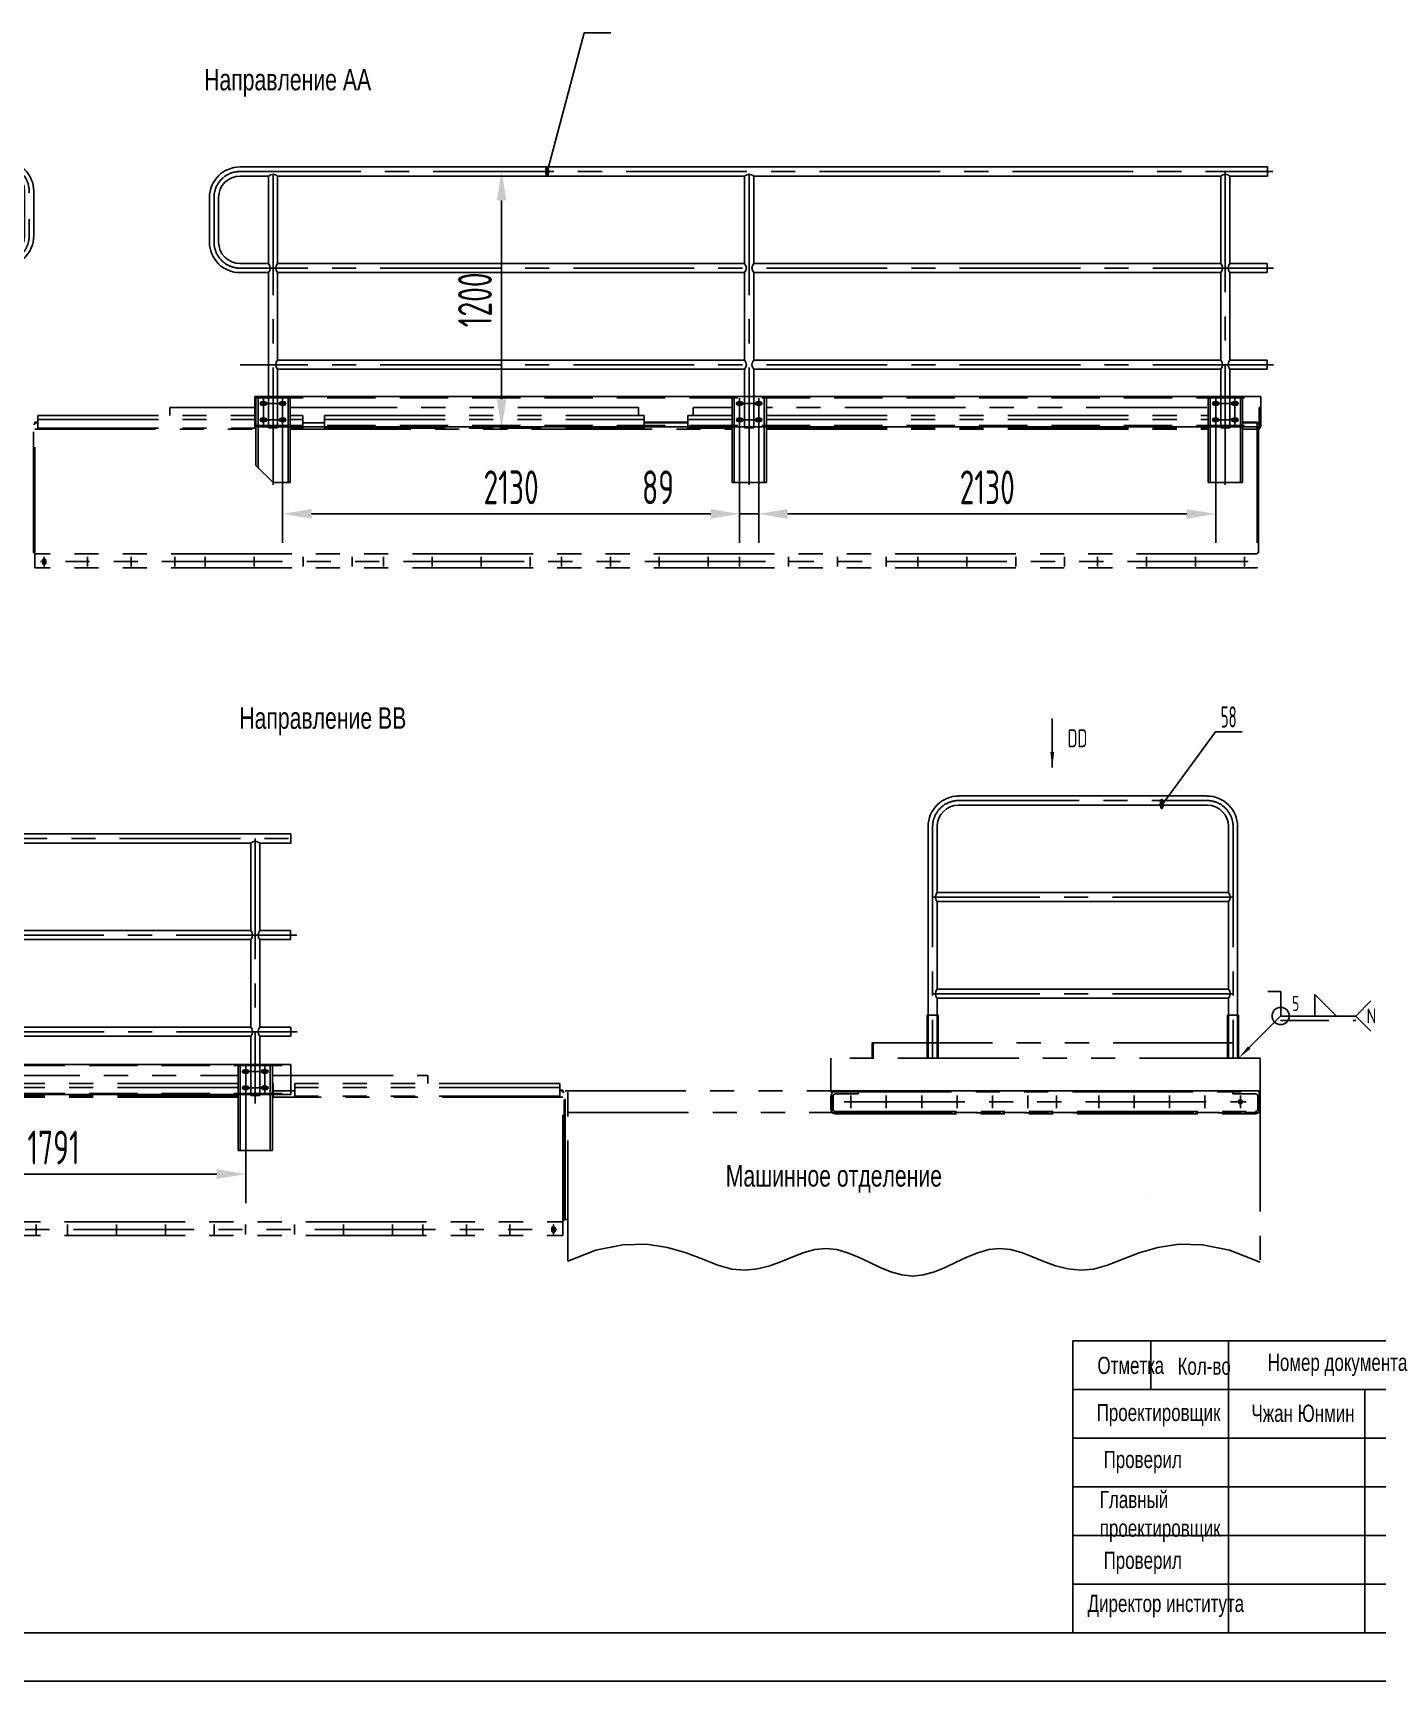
# Model space of a CAD drawing. Header units: millimetres. Extents: x 0 to 18900, y 0 to 13365.
# Drawn here: x 5666 to 11930, y 0 to 7677 of the extents above; entities that cross this region are included whole.
import ezdxf
from ezdxf.enums import TextEntityAlignment as Align

# ---------------------------------------------------------------- set-up
doc = ezdxf.new("R2010")
doc.units = ezdxf.units.MM
doc.header["$LTSCALE"] = 450
for name, pattern in [('F', [0.75, 0.5, -0.25]), ('G', [2, 1.25, -0.25, 0.25, -0.25]), ('K', [2.5, 1.25, -0.25, 0.25, -0.25, 0.25, -0.25])]:
    doc.linetypes.add(name, pattern=pattern)
for name, color, linetype in [('01', 7, 'Continuous'), ('02', 1, 'Continuous'), ('04', 2, 'F'), ('05', 4, 'G'), ('07', 6, 'K'), ('08', 1, 'Continuous'), ('11', 3, 'Continuous'), ('13', 3, 'Continuous'), ('THICK', 7, 'Continuous')]:
    doc.layers.add(name, color=color, linetype=linetype)
doc.styles.get("Standard").update_dxf_attribs({"font": 'isocp', "width": 0.707, "bigfont": 'intecad.shx'})
doc.dimstyles.new('INTE', dxfattribs={"dimscale": 45, "dimtxt": 3.5, "dimasz": 3, "dimexe": 3, "dimexo": 0, "dimgap": 1, "dimtad": 1, "dimdec": 0, "dimdsep": 46, "dimtxsty": 'Standard', "dimcen": 0, "dimclrd": 1, "dimclre": 1, "dimclrt": 3, "dimadec": 0, "dimazin": 0, "dimtfac": 1, "dimtdec": 0, "dimtmove": 0, "dimatfit": 0, "dimfxl": 1, "dimarcsym": 0})

# ---------------------------------------------------------------- blocks, each defined once
blk = doc.blocks.new('*D117')
at = {"layer": '08', "color": 1, "lineweight": -2}
for p, q in [((4866.7, 2736.8), (4866.7, 2226.5)), ((6657.7, 2736.8), (6657.7, 2226.5)), ((6522.7, 2361.5), (5001.7, 2361.5))]:
    blk.add_line(p, q, dxfattribs=at)
at = {"layer": '08', "color": 1}
for points in [[(5001.7, 2384), (5001.7, 2339), (4866.7, 2361.5)], [(6522.7, 2384), (6522.7, 2339), (6657.7, 2361.5)]]:
    blk.add_solid(points, dxfattribs=at)
at = {"layer": 'Defpoints', "color": 0}
for p in [(4866.7, 2736.8), (6657.7, 2736.8), (4866.7, 2361.5)]:
    blk.add_point(p, dxfattribs=at)
at = {"layer": '08', "color": 3, "insert": (5762.2, 2485.2), "char_height": 157.5, "attachment_point": 5}
blk.add_mtext('1791', dxfattribs=at)
blk = doc.blocks.new('*U124', base_point=(10517.6, 2150.9))
at = {"layer": '01'}
blk.add_lwpolyline([(10873.5, 2447.4), (10973.5, 2347.4), (10873.5, 2347.4)], close=True, dxfattribs=at)
blk.add_circle((10713.5, 2347.4), 40, dxfattribs=at)
at = {"layer": '02'}
for points in [[(11134.2, 2418.1), (11063.5, 2347.4), (11134.2, 2276.7)], [(10567, 2200.4), (10713.5, 2347.4), (11063.5, 2347.4)]]:
    blk.add_lwpolyline(points, dxfattribs=at)
blk.add_lwpolyline([(10517.6, 2150.9, 0, 16, 0), (10567, 2200.4, 16, 16, 0)], format="xyseb", dxfattribs=at)
at = {"layer": '04'}
blk.add_line((10713.5, 2326.4), (11063.5, 2326.4), dxfattribs=at)
at = {"layer": '13', "width": 0.707}
blk.add_text('5', height=70, dxfattribs=at).set_placement((10767.5, 2370.4))
at = {"layer": '13', "width": 1.010989}
blk.add_text('N', height=70, dxfattribs=at).set_placement((11113.5, 2312.4), (11159.5, 2312.4), align=Align.FIT)
blk = doc.blocks.new('*D128')
at = {"layer": '08', "color": 1, "lineweight": -2}
for p, q in [((6829.7, 5847.9), (6829.7, 5301.8)), ((8959.7, 5847.9), (8959.7, 5301.8)), ((6964.7, 5436.8), (8824.7, 5436.8))]:
    blk.add_line(p, q, dxfattribs=at)
at = {"layer": '08', "color": 1}
for points in [[(6964.7, 5459.3), (6964.7, 5414.3), (6829.7, 5436.8)], [(8824.7, 5459.3), (8824.7, 5414.3), (8959.7, 5436.8)]]:
    blk.add_solid(points, dxfattribs=at)
at = {"layer": 'Defpoints', "color": 0}
for p in [(6829.7, 5847.9), (8959.7, 5847.9), (8959.7, 5436.8)]:
    blk.add_point(p, dxfattribs=at)
at = {"layer": '08', "color": 3, "insert": (7894.7, 5560.6), "char_height": 157.5, "attachment_point": 5}
blk.add_mtext('2130', dxfattribs=at)
blk = doc.blocks.new('*D129')
at = {"layer": '08', "color": 1, "lineweight": -2}
for p, q in [((8959.7, 5847.9), (8959.7, 5301.8)), ((9048.7, 5847.9), (9048.7, 5301.8)), ((8824.7, 5436.8), (8469.2, 5436.8)), ((9048.7, 5436.8), (8959.7, 5436.8)), ((9183.7, 5436.8), (9318.7, 5436.8))]:
    blk.add_line(p, q, dxfattribs=at)
at = {"layer": '08', "color": 1}
for points in [[(8824.7, 5459.3), (8824.7, 5414.3), (8959.7, 5436.8)], [(9183.7, 5459.3), (9183.7, 5414.3), (9048.7, 5436.8)]]:
    blk.add_solid(points, dxfattribs=at)
at = {"layer": 'Defpoints', "color": 0}
for p in [(8959.7, 5847.9), (9048.7, 5847.9), (9048.7, 5436.8)]:
    blk.add_point(p, dxfattribs=at)
at = {"layer": '08', "color": 3, "insert": (8579.5, 5560.6), "char_height": 157.5, "attachment_point": 5}
blk.add_mtext('89', dxfattribs=at)
blk = doc.blocks.new('*D130')
at = {"layer": '08', "color": 1, "lineweight": -2}
for p, q in [((9048.7, 5847.9), (9048.7, 5301.8)), ((11178.7, 5847.9), (11178.7, 5301.8)), ((9183.7, 5436.8), (11043.7, 5436.8))]:
    blk.add_line(p, q, dxfattribs=at)
at = {"layer": '08', "color": 1}
for points in [[(9183.7, 5459.3), (9183.7, 5414.3), (9048.7, 5436.8)], [(11043.7, 5459.3), (11043.7, 5414.3), (11178.7, 5436.8)]]:
    blk.add_solid(points, dxfattribs=at)
at = {"layer": 'Defpoints', "color": 0}
for p in [(9048.7, 5847.9), (11178.7, 5847.9), (11178.7, 5436.8)]:
    blk.add_point(p, dxfattribs=at)
at = {"layer": '08', "color": 3, "insert": (10113.7, 5560.6), "char_height": 157.5, "attachment_point": 5}
blk.add_mtext('2130', dxfattribs=at)
blk = doc.blocks.new('A$C283370D0')
for p, q in [((33, 121), (47, 121)), ((33, 105), (47, 105)), ((122, 121), (136, 121)), ((122, 105), (136, 105)), ((1531.5, 121), (1545.5, 121)), ((1531.5, 105), (1545.5, 105)), ((1620.5, 121), (1634.5, 121)), ((1620.5, 105), (1634.5, 105)), ((2725, 121), (2739, 121)), ((2725, 105), (2739, 105)), ((2814, 121), (2828, 121)), ((2814, 105), (2828, 105)), ((33, 45), (47, 45)), ((33, 29), (47, 29)), ((63.4, 5), (63.4, 0)), ((105.7, 5), (105.7, 0)), ((122, 45), (136, 45)), ((122, 29), (136, 29)), ((1531.5, 45), (1545.5, 45)), ((1531.5, 29), (1545.5, 29)), ((1561.9, 5), (1561.9, 0)), ((1604.2, 5), (1604.2, 0)), ((1620.5, 45), (1634.5, 45)), ((1620.5, 29), (1634.5, 29)), ((2725, 45), (2739, 45)), ((2725, 29), (2739, 29)), ((2755.4, 5), (2755.4, 0)), ((2797.7, 5), (2797.7, 0)), ((2814, 45), (2828, 45)), ((2814, 29), (2828, 29))]:
    blk.add_line(p, q)
at = {"layer": '01', "color": 7, "linetype": 'Continuous'}
for p, q in [((3034.3, 1215), (63.4, 1215)), ((63.4, 1215), (63.4, 145)), ((105.7, 1172.7), (1561.9, 1172.7)), ((105.7, 1172.7), (105.7, 765)), ((1561.9, 1172.7), (1561.9, 765)), ((1604.2, 1172.7), (1604.2, 765)), ((2755.4, 1172.7), (2755.4, 765)), ((2797.7, 1172.7), (2797.7, 765)), ((105.7, 722.7), (105.7, 315)), ((1561.9, 722.7), (1561.9, 315)), ((1604.2, 765), (2755.4, 765)), ((1604.2, 722.7), (2755.4, 722.7)), ((1604.2, 722.7), (1604.2, 315)), ((2755.4, 722.7), (2755.4, 315)), ((2797.7, 722.7), (2797.7, 138)), ((1604.2, 315), (2755.4, 315)), ((105.7, 272.7), (105.7, 145)), ((1561.9, 272.7), (1561.9, 145)), ((1604.2, 272.7), (1604.2, 145)), ((1604.2, 272.7), (2755.4, 272.7)), ((2755.4, 272.7), (2755.4, 138)), ((0, 145), (0, 5)), ((0, 145), (2861, 145)), ((2861, 145), (2861, 5)), ((0, 5), (2861, 5)), ((63.4, 0), (105.7, 0)), ((1561.9, 0), (1604.2, 0)), ((2755.4, 0), (2797.7, 0))]:
    blk.add_line(p, q, dxfattribs=at)
at = {"layer": '01'}
for p, q in [((63.4, 1215), (105.7, 1172.7)), ((1604.2, 1172.7), (2755.4, 1172.7)), ((2797.7, 1172.7), (3034.3, 1172.7)), ((3134.3, 865), (3134.3, 1072.7)), ((3176.6, 865), (3176.6, 1072.7)), ((105.7, 765), (1561.9, 765)), ((1561.9, 722.7), (105.7, 722.7)), ((2797.7, 765), (3034.3, 765)), ((2797.7, 722.7), (3034.3, 722.7)), ((105.7, 315), (1561.9, 315)), ((1561.9, 272.7), (105.7, 272.7))]:
    blk.add_line(p, q, dxfattribs=at)
at = {"layer": '01', "color": 7, "linetype": 'Continuous'}
for centre, start, end in [((1583, 1149.3), 47.85238, 132.14762), ((2776.5, 1149.3), 47.85238, 132.14762), ((129, 743.9), 137.85238, 222.14762), ((1538.5, 743.9), 317.85238, 42.14762), ((1627.5, 743.9), 137.85238, 222.14762), ((2732, 743.9), 317.85238, 42.14762), ((2821, 743.9), 137.85238, 222.14762), ((129, 293.9), 137.85238, 222.14762), ((1538.5, 293.9), 317.85238, 42.14762), ((1627.5, 293.9), 137.85238, 222.14762), ((2732, 293.9), 317.85238, 42.14762)]:
    blk.add_arc(centre, 31.5, start, end, dxfattribs=at)
at = {"layer": '01'}
for centre, radius, start, end in [((3034.3, 1072.7), 142.3, 0, 90), ((3034.3, 1072.7), 100, 0, 90), ((3034.3, 865), 142.3, 270, 0), ((3034.3, 865), 100, 270, 0), ((33, 113), 8, 90, 270), ((47, 113), 8, 270, 90), ((122, 113), 8, 90, 270), ((136, 113), 8, 270, 90), ((1531.5, 113), 8, 90, 270), ((1545.5, 113), 8, 270, 90), ((1620.5, 113), 8, 90, 270), ((1634.5, 113), 8, 270, 90), ((2725, 113), 8, 90, 270), ((2739, 113), 8, 270, 90), ((2814, 113), 8, 90, 270), ((2828, 113), 8, 270, 90), ((33, 37), 8, 90, 270), ((47, 37), 8, 270, 90), ((122, 37), 8, 90, 270), ((136, 37), 8, 270, 90), ((1531.5, 37), 8, 90, 270), ((1545.5, 37), 8, 270, 90), ((1620.5, 37), 8, 90, 270), ((1634.5, 37), 8, 270, 90), ((2725, 37), 8, 90, 270), ((2739, 37), 8, 270, 90), ((2814, 37), 8, 90, 270), ((2828, 37), 8, 270, 90)]:
    blk.add_arc(centre, radius, start, end, dxfattribs=at)
at = {"layer": '04', "color": 2, "linetype": 'F'}
for p, q in [((0, 140), (2861, 140)), ((63.4, 145), (63.4, 5)), ((105.7, 145), (105.7, 5)), ((1561.9, 145), (1561.9, 5)), ((1604.2, 145), (1604.2, 5)), ((2755.4, 145), (2755.4, 5)), ((2755.4, 138), (2755.4, 12)), ((2797.7, 145), (2797.7, 5)), ((2797.7, 138), (2797.7, 12)), ((0, 10), (2861, 10))]:
    blk.add_line(p, q, dxfattribs=at)
at = {"layer": '05', "color": 4, "linetype": 'G'}
for p, q in [((1583, 112.4), (1583, 1237.2)), ((3034.3, 1193.9), (63.4, 1193.9)), ((84.5, 1215), (84.5, 138)), ((3155.5, 1065.7), (3155.5, 1072.7)), ((3155.5, 865), (3155.5, 942.9)), ((105.7, 743.9), (3034.3, 743.9)), ((105.7, 293.9), (3034.3, 293.9)), ((24.2, 113), (145.4, 113)), ((40, 138.2), (40, 10)), ((129, 138.2), (129, 10)), ((1522.7, 113), (1643.9, 113)), ((1538.5, 138.2), (1538.5, 10)), ((1627.5, 138.2), (1627.5, 10)), ((2716.2, 113), (2837.4, 113)), ((2732, 138.2), (2732, 10)), ((2732, 131.2), (2732, 17)), ((2821, 138.2), (2821, 10)), ((2821, 131.2), (2821, 17)), ((24.2, 37), (145.4, 37)), ((1522.7, 37), (1643.9, 37)), ((2716.2, 37), (2837.4, 37))]:
    blk.add_line(p, q, dxfattribs=at)
for centre, start, end in [((3034.3, 1072.7), 0, 90), ((3034.3, 865), 270, 0)]:
    blk.add_arc(centre, 121.2, start, end, dxfattribs=at)
blk = doc.blocks.new('A$C0E1D6881')
at = {"layer": '01'}
for p, q in [((147, 1221.5), (1305, 1221.5)), ((147, 1179.2), (1305, 1179.2)), ((5, 1079.2), (5, 200)), ((47, 1079.2), (47, 771.5)), ((1405, 1079.2), (1405, 771.5)), ((1447, 1079.2), (1447, 200)), ((47, 729.5), (47, 321.5)), ((1405, 729.5), (1405, 321.5)), ((47, 279.5), (47, 200)), ((1405, 279.5), (1405, 200)), ((0, 0), (0, 200)), ((52, 0), (52, 200)), ((1400, 0), (1400, 200)), ((1452, 0), (1452, 200)), ((0, 0), (52, 0)), ((1452, 0), (1400, 0))]:
    blk.add_line(p, q, dxfattribs=at)
at = {"layer": '01', "color": 7, "linetype": 'Continuous'}
for p, q in [((1404.8, 771.7), (47.1, 771.7)), ((1404.8, 729.4), (47.1, 729.4)), ((1404.8, 321.7), (47.1, 321.7)), ((1404.8, 279.4), (47.1, 279.4)), ((52, 200), (0, 200)), ((1400, 200), (1452, 200))]:
    blk.add_line(p, q, dxfattribs=at)
at = {"layer": '01'}
for centre, radius, start, end in [((147, 1079.2), 142, 90, 180), ((147, 1079.2), 100, 90, 180), ((1305, 1079.2), 142, 0, 90), ((1305, 1079.2), 100, 0, 90)]:
    blk.add_arc(centre, radius, start, end, dxfattribs=at)
at = {"layer": '01', "color": 7, "linetype": 'Continuous'}
for centre, start, end in [((70.5, 750.5), 137.85238, 222.14762), ((1381.5, 750.5), 317.85238, 42.14762), ((70.5, 300.5), 137.85238, 222.14762), ((1381.5, 300.5), 317.85238, 42.14762)]:
    blk.add_arc(centre, 31.5, start, end, dxfattribs=at)
at = {"layer": '04', "color": 2, "linetype": 'F'}
for p, q in [((4, 0), (4, 200)), ((5, 200), (5, 0)), ((47, 200), (47, 0)), ((48, 0), (48, 200)), ((1404, 0), (1404, 200)), ((1405, 200), (1405, 0)), ((1447, 200), (1447, 0)), ((1448, 0), (1448, 200))]:
    blk.add_line(p, q, dxfattribs=at)
at = {"layer": '05', "color": 4, "linetype": 'G'}
for p, q in [((147, 1200.5), (1305, 1200.5)), ((26, 1079.2), (26, 0)), ((1426, 1079.2), (1426, 0)), ((1426, 750.5), (26, 750.5)), ((1426, 300.5), (26, 300.5))]:
    blk.add_line(p, q, dxfattribs=at)
for centre, start, end in [((147, 1079.2), 90, 180), ((1305, 1079.2), 0, 90)]:
    blk.add_arc(centre, 121, start, end, dxfattribs=at)
blk = doc.blocks.new('A$C3B00386A')
for p, q in [((4930, 1268.6), (4930, 1226.3)), ((244.6, 174.6), (258.6, 174.6)), ((244.6, 158.6), (258.6, 158.6)), ((333.6, 174.6), (347.6, 174.6)), ((333.6, 158.6), (347.6, 158.6)), ((2463.6, 174.6), (2477.6, 174.6)), ((2463.6, 158.6), (2477.6, 158.6)), ((2552.6, 174.6), (2566.6, 174.6)), ((2552.6, 158.6), (2566.6, 158.6)), ((4682.6, 174.6), (4696.6, 174.6)), ((4682.6, 158.6), (4696.6, 158.6)), ((4771.6, 174.6), (4785.6, 174.6)), ((4771.6, 158.6), (4785.6, 158.6)), ((244.6, 98.6), (258.6, 98.6)), ((244.6, 82.6), (258.6, 82.6)), ((333.6, 98.6), (347.6, 98.6)), ((333.6, 82.6), (347.6, 82.6)), ((2463.6, 98.6), (2477.6, 98.6)), ((2463.6, 82.6), (2477.6, 82.6)), ((2552.6, 98.6), (2566.6, 98.6)), ((2552.6, 82.6), (2566.6, 82.6)), ((4682.6, 98.6), (4696.6, 98.6)), ((4682.6, 82.6), (4696.6, 82.6)), ((4771.6, 98.6), (4785.6, 98.6)), ((4771.6, 82.6), (4785.6, 82.6)), ((275, 58.6), (275, 53.6)), ((317.3, 58.6), (317.3, 53.6)), ((2494, 58.6), (2494, 53.6)), ((2536.3, 58.6), (2536.3, 53.6)), ((4713, 58.6), (4713, 53.6)), ((4755.3, 58.6), (4755.3, 53.6))]:
    blk.add_line(p, q)
at = {"layer": '01', "color": 7, "linetype": 'Continuous'}
for p, q in [((142.3, 1268.6), (4930, 1268.6)), ((275, 1226.3), (275, 818.6)), ((317.3, 1226.3), (317.3, 818.6)), ((2494, 1226.3), (2494, 818.6)), ((2536.3, 1226.3), (4713, 1226.3)), ((2536.3, 1226.3), (2536.3, 818.6)), ((4713, 1226.3), (4713, 818.6)), ((4755.3, 1226.3), (4930, 1226.3)), ((4755.3, 1226.3), (4755.3, 818.6)), ((275, 776.3), (275, 191.6)), ((2494, 818.6), (317.3, 818.6)), ((317.3, 776.3), (317.3, 368.6)), ((2494, 776.3), (317.3, 776.3)), ((2494, 776.3), (2494, 368.6)), ((4713, 818.6), (2536.3, 818.6)), ((4713, 776.3), (2536.3, 776.3)), ((2536.3, 776.3), (2536.3, 368.6)), ((4713, 776.3), (4713, 368.6)), ((4755.3, 776.3), (4755.3, 368.6)), ((2494, 368.6), (317.3, 368.6)), ((317.3, 326.3), (317.3, 191.6)), ((2494, 326.3), (317.3, 326.3)), ((2494, 326.3), (2494, 191.6)), ((4713, 368.6), (2536.3, 368.6)), ((2536.3, 326.3), (2536.3, 191.6)), ((4713, 326.3), (2536.3, 326.3)), ((4713, 326.3), (4713, 191.6)), ((4755.3, 326.3), (4755.3, 191.6)), ((211.6, 198.6), (4899.6, 198.6)), ((211.6, 198.6), (211.6, 58.6)), ((4899.6, 198.6), (4899.6, 58.6)), ((211.6, 58.6), (4899.6, 58.6)), ((275, 53.6), (317.3, 53.6)), ((2494, 53.6), (2536.3, 53.6)), ((4713, 53.6), (4755.3, 53.6))]:
    blk.add_line(p, q, dxfattribs=at)
at = {"layer": '01'}
for p, q in [((275, 1226.3), (142.3, 1226.3)), ((2494, 1226.3), (317.3, 1226.3)), ((0, 918.6), (0, 1126.3)), ((42.3, 918.6), (42.3, 1126.3)), ((275, 818.6), (142.3, 818.6)), ((275, 776.3), (142.3, 776.3)), ((4755.3, 818.6), (4929.1, 818.6)), ((4755.3, 776.3), (4929.1, 776.3)), ((4929.1, 818.6), (4929.1, 776.3)), ((4755.3, 368.6), (4929.1, 368.6)), ((4755.3, 326.3), (4929.1, 326.3)), ((4929.1, 368.6), (4929.1, 326.3))]:
    blk.add_line(p, q, dxfattribs=at)
for centre, radius, start, end in [((142.3, 1126.3), 142.3, 90, 180), ((142.3, 1126.3), 100, 90, 180), ((142.3, 918.6), 142.3, 180, 270), ((142.3, 918.6), 100, 180, 270), ((244.6, 166.6), 8, 90, 270), ((258.6, 166.6), 8, 270, 90), ((333.6, 166.6), 8, 90, 270), ((347.6, 166.6), 8, 270, 90), ((2463.6, 166.6), 8, 90, 270), ((2477.6, 166.6), 8, 270, 90), ((2552.6, 166.6), 8, 90, 270), ((2566.6, 166.6), 8, 270, 90), ((4682.6, 166.6), 8, 90, 270), ((4696.6, 166.6), 8, 270, 90), ((4771.6, 166.6), 8, 90, 270), ((4785.6, 166.6), 8, 270, 90), ((244.6, 90.6), 8, 90, 270), ((258.6, 90.6), 8, 270, 90), ((333.6, 90.6), 8, 90, 270), ((347.6, 90.6), 8, 270, 90), ((2463.6, 90.6), 8, 90, 270), ((2477.6, 90.6), 8, 270, 90), ((2552.6, 90.6), 8, 90, 270), ((2566.6, 90.6), 8, 270, 90), ((4682.6, 90.6), 8, 90, 270), ((4696.6, 90.6), 8, 270, 90), ((4771.6, 90.6), 8, 90, 270), ((4785.6, 90.6), 8, 270, 90)]:
    blk.add_arc(centre, radius, start, end, dxfattribs=at)
at = {"layer": '01', "color": 7, "linetype": 'Continuous'}
for centre, start, end in [((296.1, 1202.9), 47.85238, 132.14762), ((2515.1, 1202.9), 47.85238, 132.14762), ((4734.1, 1202.9), 47.85238, 132.14762), ((251.6, 797.4), 317.85238, 42.14762), ((340.7, 797.4), 137.85238, 222.14762), ((2470.6, 797.4), 317.85238, 42.14762), ((2559.7, 797.4), 137.85238, 222.14762), ((4689.6, 797.4), 317.85238, 42.14762), ((4778.7, 797.4), 137.85238, 222.14762), ((340.7, 347.4), 137.85238, 222.14762), ((2470.6, 347.4), 317.85238, 42.14762), ((2559.7, 347.4), 137.85238, 222.14762), ((4689.6, 347.4), 317.85238, 42.14762), ((4778.7, 347.4), 137.85238, 222.14762)]:
    blk.add_arc(centre, 31.5, start, end, dxfattribs=at)
at = {"layer": '04', "color": 2, "linetype": 'F'}
for p, q in [((211.6, 193.6), (4899.6, 193.6)), ((275, 198.6), (275, 58.6)), ((317.3, 198.6), (317.3, 58.6)), ((2494, 198.6), (2494, 58.6)), ((2536.3, 198.6), (2536.3, 58.6)), ((4713, 198.6), (4713, 58.6)), ((4755.3, 198.6), (4755.3, 58.6)), ((211.6, 63.6), (4899.6, 63.6))]:
    blk.add_line(p, q, dxfattribs=at)
at = {"layer": '05', "color": 4, "linetype": 'G'}
for p, q in [((142.3, 1247.4), (4956.1, 1247.4)), ((296.1, 1234.4), (296.1, 0)), ((2515.1, 1234.4), (2515.1, 0)), ((4734.1, 1247.4), (4734.1, 19)), ((21.2, 918.6), (21.2, 1126.3)), ((4958.5, 797.4), (142.3, 797.4)), ((4958.5, 347.4), (142.3, 347.4)), ((235.9, 166.6), (357.1, 166.6)), ((251.6, 191.8), (251.6, 63.6)), ((340.6, 191.8), (340.6, 63.6)), ((2454.9, 166.6), (2576.1, 166.6)), ((2470.6, 191.8), (2470.6, 63.6)), ((2559.6, 191.8), (2559.6, 63.6)), ((4673.9, 166.6), (4795.1, 166.6)), ((4689.6, 191.8), (4689.6, 63.6)), ((4778.6, 191.8), (4778.6, 63.6)), ((235.9, 90.6), (357.1, 90.6)), ((2454.9, 90.6), (2576.1, 90.6)), ((4673.9, 90.6), (4795.1, 90.6))]:
    blk.add_line(p, q, dxfattribs=at)
for centre, start, end in [((142.3, 1126.3), 90, 180), ((142.3, 918.6), 180, 270)]:
    blk.add_arc(centre, 121.2, start, end, dxfattribs=at)
blk = doc.blocks.new('*D146')
at = {"layer": '08', "color": 1, "lineweight": -2}
for p, q in [((7841.9, 7031.7), (7985.2, 7031.7)), ((7850.2, 5970.9), (7850.2, 6896.7)), ((7841.9, 5835.9), (7985.2, 5835.9))]:
    blk.add_line(p, q, dxfattribs=at)
at = {"layer": '08', "color": 1}
for points in [[(7827.7, 6896.7), (7872.7, 6896.7), (7850.2, 7031.7)], [(7827.7, 5970.9), (7872.7, 5970.9), (7850.2, 5835.9)]]:
    blk.add_solid(points, dxfattribs=at)
at = {"layer": 'Defpoints', "color": 0}
for p in [(7841.9, 7031.7), (7850.2, 7031.7), (7841.9, 5835.9)]:
    blk.add_point(p, dxfattribs=at)
at = {"layer": '08', "color": 3, "insert": (7726.4, 6433.8), "char_height": 157.5, "attachment_point": 5, "rotation": 90}
blk.add_mtext('1200', dxfattribs=at)
blk = doc.blocks.new('A$C16CC4362')
for p, q in [((3640.3, 1267.7), (3640.3, 1225.4)), ((273, 169.6), (287, 169.6)), ((273, 153.6), (287, 153.6)), ((362, 169.6), (376, 169.6)), ((362, 153.6), (376, 153.6)), ((1543, 169.6), (1557, 169.6)), ((1543, 153.6), (1557, 153.6)), ((1632, 169.6), (1646, 169.6)), ((1632, 153.6), (1646, 153.6)), ((3423, 169.6), (3437, 169.6)), ((3423, 153.6), (3437, 153.6)), ((3512, 169.6), (3526, 169.6)), ((3512, 153.6), (3526, 153.6)), ((273, 93.6), (287, 93.6)), ((273, 77.6), (287, 77.6)), ((362, 93.6), (376, 93.6)), ((362, 77.6), (376, 77.6)), ((1543, 93.6), (1557, 93.6)), ((1543, 77.6), (1557, 77.6)), ((1632, 93.6), (1646, 93.6)), ((1632, 77.6), (1646, 77.6)), ((3423, 93.6), (3437, 93.6)), ((3423, 77.6), (3437, 77.6)), ((3512, 93.6), (3526, 93.6)), ((3512, 77.6), (3526, 77.6)), ((303.3, 53.6), (303.3, 48.6)), ((345.6, 53.6), (345.6, 48.6)), ((1573.3, 53.6), (1573.3, 48.6)), ((1615.6, 53.6), (1615.6, 48.6)), ((3453.3, 53.6), (3453.3, 48.6)), ((3495.6, 53.6), (3495.6, 48.6))]:
    blk.add_line(p, q)
at = {"layer": '01', "color": 7, "linetype": 'Continuous'}
for p, q in [((142.6, 1267.7), (3640.3, 1267.7)), ((303.3, 1225.4), (303.3, 817.7)), ((345.6, 1225.4), (345.6, 817.7)), ((1573.3, 1225.4), (1573.3, 817.7)), ((1615.6, 1225.4), (3453.3, 1225.4)), ((1615.6, 1225.4), (1615.6, 817.7)), ((3453.3, 1225.4), (3453.3, 817.7)), ((3495.6, 1225.4), (3640.3, 1225.4)), ((3495.6, 1225.4), (3495.6, 817.7)), ((303.3, 775.4), (303.3, 191.6)), ((1573.3, 817.7), (345.6, 817.7)), ((345.6, 775.4), (345.6, 367.7)), ((1573.3, 775.4), (345.6, 775.4)), ((1573.3, 775.4), (1573.3, 367.7)), ((3453.3, 817.7), (1615.6, 817.7)), ((3453.3, 775.4), (1615.6, 775.4)), ((1615.6, 775.4), (1615.6, 367.7)), ((3453.3, 775.4), (3453.3, 367.7)), ((3495.6, 775.4), (3495.6, 367.7)), ((1573.3, 367.7), (345.6, 367.7)), ((345.6, 325.4), (345.6, 191.6)), ((1573.3, 325.4), (345.6, 325.4)), ((1573.3, 325.4), (1573.3, 191.6)), ((3453.3, 367.7), (1615.6, 367.7)), ((1615.6, 325.4), (1615.6, 191.6)), ((3453.3, 325.4), (1615.6, 325.4)), ((3453.3, 325.4), (3453.3, 193.6)), ((3495.6, 325.4), (3495.6, 193.6)), ((0, 193.6), (3640, 193.6)), ((0, 193.6), (0, 53.6)), ((3640, 193.6), (3640, 53.6)), ((0, 53.6), (3640, 53.6)), ((303.3, 48.6), (345.6, 48.6)), ((1573.3, 48.6), (1615.6, 48.6)), ((3453.3, 48.6), (3495.6, 48.6))]:
    blk.add_line(p, q, dxfattribs=at)
at = {"layer": '01'}
for p, q in [((303.3, 1225.4), (142.6, 1225.4)), ((1573.3, 1225.4), (345.6, 1225.4)), ((0.3, 917.7), (0.3, 1125.4)), ((42.6, 917.7), (42.6, 1125.4)), ((303.3, 817.7), (142.6, 817.7)), ((303.3, 775.4), (142.6, 775.4)), ((3495.6, 817.7), (3639.5, 817.7)), ((3495.6, 775.4), (3639.5, 775.4)), ((3639.5, 817.7), (3639.5, 775.4)), ((3495.6, 367.7), (3640.3, 367.7)), ((3495.6, 325.4), (3640.3, 325.4)), ((3640.3, 367.7), (3640.3, 325.4))]:
    blk.add_line(p, q, dxfattribs=at)
for centre, radius, start, end in [((142.6, 1125.4), 142.3, 90, 180), ((142.6, 1125.4), 100, 90, 180), ((142.6, 917.7), 142.3, 180, 270), ((142.6, 917.7), 100, 180, 270), ((273, 161.6), 8, 90, 270), ((287, 161.6), 8, 270, 90), ((362, 161.6), 8, 90, 270), ((376, 161.6), 8, 270, 90), ((1543, 161.6), 8, 90, 270), ((1557, 161.6), 8, 270, 90), ((1632, 161.6), 8, 90, 270), ((1646, 161.6), 8, 270, 90), ((3423, 161.6), 8, 90, 270), ((3437, 161.6), 8, 270, 90), ((3512, 161.6), 8, 90, 270), ((3526, 161.6), 8, 270, 90), ((273, 85.6), 8, 90, 270), ((287, 85.6), 8, 270, 90), ((362, 85.6), 8, 90, 270), ((376, 85.6), 8, 270, 90), ((1543, 85.6), 8, 90, 270), ((1557, 85.6), 8, 270, 90), ((1632, 85.6), 8, 90, 270), ((1646, 85.6), 8, 270, 90), ((3423, 85.6), 8, 90, 270), ((3437, 85.6), 8, 270, 90), ((3512, 85.6), 8, 90, 270), ((3526, 85.6), 8, 270, 90)]:
    blk.add_arc(centre, radius, start, end, dxfattribs=at)
at = {"layer": '01', "color": 7, "linetype": 'Continuous'}
for centre, start, end in [((324.5, 1202), 47.85238, 132.14762), ((1594.5, 1202), 47.85238, 132.14762), ((3474.5, 1202), 47.85238, 132.14762), ((280, 796.6), 317.85238, 42.14762), ((369, 796.6), 137.85238, 222.14762), ((1550, 796.6), 317.85238, 42.14762), ((1639, 796.6), 137.85238, 222.14762), ((3430, 796.6), 317.85238, 42.14762), ((3519, 796.6), 137.85238, 222.14762), ((369, 346.6), 137.85238, 222.14762), ((1550, 346.6), 317.85238, 42.14762), ((1639, 346.6), 137.85238, 222.14762), ((3430, 346.6), 317.85238, 42.14762), ((3519, 346.6), 137.85238, 222.14762)]:
    blk.add_arc(centre, 31.5, start, end, dxfattribs=at)
at = {"layer": '04', "color": 2, "linetype": 'F'}
for p, q in [((0, 188.6), (3640, 188.6)), ((303.3, 193.6), (303.3, 53.6)), ((345.6, 193.6), (345.6, 53.6)), ((1573.3, 193.6), (1573.3, 53.6)), ((1615.6, 193.6), (1615.6, 53.6)), ((3453.3, 193.6), (3453.3, 53.6)), ((3495.6, 193.6), (3495.6, 53.6)), ((0, 58.6), (3640, 58.6))]:
    blk.add_line(p, q, dxfattribs=at)
at = {"layer": '05', "color": 4, "linetype": 'G'}
for p, q in [((142.6, 1246.6), (3666.5, 1246.6)), ((324.5, 1233.6), (324.5, 0)), ((1594.5, 1233.6), (1594.5, 0)), ((3474.5, 1246.6), (3474.5, 12)), ((21.5, 917.7), (21.5, 1125.4)), ((3668.8, 796.6), (142.6, 796.6)), ((3669.7, 346.6), (142.6, 346.6)), ((264.2, 161.6), (385.4, 161.6)), ((280, 186.8), (280, 58.6)), ((369, 186.8), (369, 58.6)), ((1534.2, 161.6), (1655.4, 161.6)), ((1550, 186.8), (1550, 58.6)), ((1639, 186.8), (1639, 58.6)), ((3414.2, 161.6), (3535.4, 161.6)), ((3430, 186.8), (3430, 58.6)), ((3519, 186.8), (3519, 58.6)), ((264.2, 85.6), (385.4, 85.6)), ((1534.2, 85.6), (1655.4, 85.6)), ((3414.2, 85.6), (3535.4, 85.6))]:
    blk.add_line(p, q, dxfattribs=at)
for centre, start, end in [((142.6, 1125.4), 90, 180), ((142.6, 917.7), 180, 270)]:
    blk.add_arc(centre, 121.2, start, end, dxfattribs=at)
blk = doc.blocks.new('*U157')
at = {"layer": '01'}
blk.add_lwpolyline([(25, 5), (415, 5)], dxfattribs=at)
at = {"layer": '02'}
blk.add_lwpolyline([(0, 0), (420, 0)], dxfattribs=at)

msp = doc.modelspace()

# ---------------------------------------------------------------- linework, layer by layer
at = {"layer": '01', "color": 7, "linetype": 'Continuous'}
for p, q in [((11481.2, 3212.1), (11421, 3212.1)), ((11481.2, 3097.9), (11481.2, 3212.1))]:
    msp.add_line(p, q, dxfattribs=at)
at = {"layer": '02'}
for p, q in [((8062.4, 7028.2), (8235.7, 7677.1)), ((8235.7, 7677.1), (8359.7, 7677.1)), ((10416.6, 4483), (10416.6, 4255)), ((10927, 4080.5), (11177.1, 4421.6)), ((11177.1, 4421.6), (11301.1, 4421.6))]:
    msp.add_line(p, q, dxfattribs=at)
msp.add_lwpolyline([(10416.6, 4327, 18, 0, 0), (10416.6, 4255, 0, 0, 0)], format="xyseb", dxfattribs=at)
at = {"layer": '07', "color": 6, "linetype": 'K'}
for p, q in [((6785.2, 6000.5), (6785.2, 5572.4)), ((9004.2, 6000.5), (9004.2, 5572.4)), ((11223.2, 6000.5), (11223.2, 5572.4)), ((6705.2, 5931.9), (6304.2, 5931.9)), ((6304.2, 5931.9), (6304.2, 5894.4)), ((6705.2, 5982.9), (6705.2, 5662.9)), ((6865.2, 5982.9), (6705.2, 5982.9)), ((6715.2, 5982.9), (6715.2, 5652.9)), ((6845.5, 5950.9), (6724.3, 5950.9)), ((6740.7, 5969.1), (6740.7, 5854.9)), ((6829.7, 5969.1), (6829.7, 5854.9)), ((6855.2, 5582.9), (6855.2, 5982.9)), ((6865.2, 5582.9), (6865.2, 5982.9)), ((8488.7, 5931.9), (6865.2, 5931.9)), ((8488.7, 5894.4), (8488.7, 5931.9)), ((8924.2, 5931.9), (8742.7, 5931.9)), ((8742.7, 5894.4), (8742.7, 5931.9)), ((8924.2, 5982.9), (8924.2, 5582.9)), ((9084.2, 5982.9), (8924.2, 5982.9)), ((8934.2, 5982.9), (8934.2, 5582.9)), ((9064.5, 5950.9), (8943.3, 5950.9)), ((8959.7, 5969.1), (8959.7, 5854.9)), ((9048.7, 5969.1), (9048.7, 5854.9)), ((9074.2, 5582.9), (9074.2, 5982.9)), ((9084.2, 5582.9), (9084.2, 5982.9)), ((11137.2, 5931.9), (9084.2, 5931.9)), ((11143.2, 5982.9), (11143.2, 5582.9)), ((11303.2, 5982.9), (11143.2, 5982.9)), ((11153.2, 5982.9), (11153.2, 5582.9)), ((11283.5, 5950.9), (11162.3, 5950.9)), ((11178.7, 5969.1), (11178.7, 5854.9)), ((11267.7, 5969.1), (11267.7, 5854.9)), ((11293.2, 5582.9), (11293.2, 5982.9)), ((11303.2, 5582.9), (11303.2, 5982.9)), ((11380.2, 5931.9), (11380.2, 5840.9)), ((11385.2, 5931.9), (11380.2, 5931.9)), ((11385.2, 5931.9), (11385.2, 5840.9)), ((5669.2, 5255.9), (5669.2, 5854.6)), ((5669.2, 5854.6), (5675.2, 5854.6)), ((5675.2, 5863.9), (5688.2, 5863.9)), ((5675.2, 5854.6), (5675.2, 5863.9)), ((5675.2, 5860.6), (5688.2, 5860.6)), ((5675.2, 5185.9), (5675.2, 5855.9)), ((5688.2, 5894.4), (6705.2, 5894.4)), ((5688.2, 5835.9), (5688.2, 5894.4)), ((5688.2, 5875.8), (6705.2, 5875.8)), ((5688.2, 5835.9), (6705.2, 5835.9)), ((6845.5, 5874.9), (6724.3, 5874.9)), ((6865.2, 5894.4), (6924.2, 5894.4)), ((6865.2, 5875.8), (6924.2, 5875.8)), ((6865.2, 5835.9), (6924.2, 5835.9)), ((6924.2, 5835.9), (6924.2, 5894.4)), ((6924.2, 5860.6), (7024.2, 5860.6)), ((7024.2, 5894.4), (8514.2, 5894.4)), ((7024.2, 5835.9), (7024.2, 5894.4)), ((7024.2, 5875.8), (8514.2, 5875.8)), ((7024.2, 5835.9), (8514.2, 5835.9)), ((8514.2, 5835.9), (8514.2, 5894.4)), ((8514.2, 5863.9), (8717.7, 5863.9)), ((8514.2, 5860.6), (8717.7, 5860.6)), ((8717.7, 5894.4), (8924.2, 5894.4)), ((8717.7, 5835.9), (8717.7, 5894.4)), ((8717.7, 5875.8), (8924.2, 5875.8)), ((8717.7, 5835.9), (8924.2, 5835.9)), ((9064.5, 5874.9), (8943.3, 5874.9)), ((9084.2, 5894.4), (11143.2, 5894.4)), ((9084.2, 5875.8), (11143.2, 5875.8)), ((9084.2, 5835.9), (11143.2, 5835.9)), ((11283.5, 5874.9), (11162.3, 5874.9)), ((11303.2, 5863.9), (11372.2, 5863.9)), ((11303.2, 5860.6), (11372.2, 5860.6)), ((11372.2, 5863.9), (11372.2, 5185.9)), ((11375.2, 5860.9), (11372.2, 5860.9)), ((11375.2, 5855.9), (11372.2, 5855.9)), ((11375.2, 5835.9), (11372.2, 5835.9)), ((5675.2, 5830.9), (6705.2, 5830.9)), ((6865.2, 5830.9), (8924.2, 5830.9)), ((9084.2, 5830.9), (11143.2, 5830.9)), ((11303.2, 5830.9), (11375.2, 5830.9)), ((11378.2, 5255.9), (11378.2, 5831.4)), ((11378.2, 5831.4), (11378.2, 5601.6)), ((6785.2, 5582.9), (6705.2, 5662.9)), ((6785.2, 5582.9), (6865.2, 5582.9)), ((8924.2, 5582.9), (9084.2, 5582.9)), ((11143.2, 5582.9), (11303.2, 5582.9)), ((5675.2, 5255.9), (5669.2, 5255.9)), ((11372.2, 5250.9), (5675.2, 5250.9)), ((5718.2, 5237.2), (5718.2, 5191.6)), ((5921.2, 5237.2), (5921.2, 5191.6)), ((6124.2, 5237.2), (6124.2, 5191.6)), ((6327.2, 5237.2), (6327.2, 5191.6)), ((6469.2, 5237.2), (6469.2, 5191.6)), ((6697.2, 5237.2), (6697.2, 5191.6)), ((6925.2, 5237.2), (6925.2, 5191.6)), ((7153.2, 5237.2), (7153.2, 5191.6)), ((7299.2, 5237.2), (7299.2, 5191.6)), ((7527.2, 5237.2), (7527.2, 5191.6)), ((7755.2, 5237.2), (7755.2, 5191.6)), ((7983.2, 5237.2), (7983.2, 5191.6)), ((8129.2, 5237.2), (8129.2, 5191.6)), ((8357.2, 5237.2), (8357.2, 5191.6)), ((8585.2, 5237.2), (8585.2, 5191.6)), ((8813.2, 5237.2), (8813.2, 5191.6)), ((8959.2, 5237.2), (8959.2, 5191.6)), ((9187.2, 5237.2), (9187.2, 5191.6)), ((9415.2, 5237.2), (9415.2, 5191.6)), ((9643.2, 5237.2), (9643.2, 5191.6)), ((9790.2, 5237.2), (9790.2, 5191.6)), ((10018.2, 5237.2), (10018.2, 5191.6)), ((10246.2, 5237.2), (10246.2, 5191.6)), ((10474.2, 5237.2), (10474.2, 5191.6)), ((10628.2, 5237.2), (10628.2, 5191.6)), ((10856.2, 5237.2), (10856.2, 5191.6)), ((11084.2, 5237.2), (11084.2, 5191.6)), ((11312.2, 5237.2), (11312.2, 5191.6)), ((11378.2, 5255.9), (11372.2, 5255.9)), ((11372.2, 5185.9), (5675.2, 5185.9)), ((11330, 5214.4), (5701.9, 5214.4)), ((5710.2, 5219.4), (5710.2, 5214.4)), ((5710.2, 5209.4), (5710.2, 5214.4)), ((5726.2, 5219.4), (5726.2, 5209.4)), ((11263.2, 2972.3), (9577.2, 2972.3)), ((9577.2, 2972.3), (9577.2, 2901.3)), ((9582.2, 2972.3), (9582.2, 2901.3)), ((6622.2, 2471.8), (6622.2, 2871.8)), ((6622.2, 2871.8), (6782.2, 2871.8)), ((6632.2, 2471.8), (6632.2, 2871.8)), ((6657.7, 2858), (6657.7, 2743.8)), ((6746.7, 2858), (6746.7, 2743.8)), ((6772.2, 2871.8), (6772.2, 2471.8)), ((6782.2, 2871.8), (6782.2, 2471.8)), ((11385.2, 2901.3), (9385.2, 2901.3)), ((9385.2, 2744.3), (9385.2, 2901.3)), ((11385.2, 2749.5), (11385.2, 2901.3)), ((6622.2, 2783.3), (5296.2, 2783.3)), ((6622.2, 2764.7), (5296.2, 2764.7)), ((5321.7, 2820.8), (6622.2, 2820.8)), ((6641.9, 2839.8), (6763.1, 2839.8)), ((6641.9, 2763.8), (6763.1, 2763.8)), ((6782.2, 2820.8), (7506.2, 2820.8)), ((6786.2, 2783.3), (6782.2, 2783.3)), ((6786.2, 2764.7), (6782.2, 2764.7)), ((6786.2, 2724.8), (6786.2, 2783.3)), ((8122.2, 2783.3), (6886.2, 2783.3)), ((6886.2, 2724.8), (6886.2, 2783.3)), ((8122.2, 2764.7), (6886.2, 2764.7)), ((7506.2, 2820.8), (7506.2, 2783.3)), ((8122.2, 2724.8), (8122.2, 2783.3)), ((6622.2, 2719.8), (4902.2, 2719.8)), ((6622.2, 2724.8), (5296.2, 2724.8)), ((6786.2, 2724.8), (6782.2, 2724.8)), ((8135.2, 2719.8), (6782.2, 2719.8)), ((6886.2, 2749.5), (6786.2, 2749.5)), ((8122.2, 2724.8), (6886.2, 2724.8)), ((8135.2, 2752.8), (8122.2, 2752.8)), ((8135.2, 2749.5), (8122.2, 2749.5)), ((8135.2, 2743.4), (8135.2, 2752.8)), ((8135.2, 2074.8), (8135.2, 2744.8)), ((8141.2, 2743.4), (8135.2, 2743.4)), ((8141.2, 2144.8), (8141.2, 2743.4)), ((8147.2, 2749.3), (11385.2, 2749.3)), ((8147.2, 2150.2), (8147.2, 2749.3)), ((8159.2, 1955.4), (8159.2, 2749.3)), ((9385.2, 2749.5), (11385.2, 2749.5)), ((9385.2, 2744.3), (9385.2, 2749.5)), ((9385.2, 2744.3), (11385.2, 2744.3)), ((9385.2, 2722.3), (9385.2, 2665.3)), ((9389.2, 2744.3), (9389.2, 2647.3)), ((9395.2, 2722.3), (9395.2, 2665.3)), ((9512.2, 2735.3), (9408.2, 2735.3)), ((9447, 2698.3), (11320.5, 2698.3)), ((9478.2, 2727.6), (9478.2, 2669)), ((9512.2, 2744.3), (9512.2, 2735.3)), ((9643.2, 2727.6), (9643.2, 2669)), ((9808.2, 2727.6), (9808.2, 2669)), ((9973.2, 2727.6), (9973.2, 2669)), ((10138.2, 2727.6), (10138.2, 2669)), ((10303.2, 2727.6), (10303.2, 2669)), ((10436.2, 2727.6), (10436.2, 2669)), ((10633.2, 2727.6), (10633.2, 2669)), ((10798.2, 2727.6), (10798.2, 2669)), ((10963.2, 2727.6), (10963.2, 2669)), ((11128.2, 2727.6), (11128.2, 2669)), ((11258.2, 2744.3), (11258.2, 2735.3)), ((11258.2, 2735.3), (11362.2, 2735.3)), ((11293.2, 2727.6), (11293.2, 2669)), ((11293.2, 2727.6), (11293.2, 2669)), ((11375.2, 2722.3), (11375.2, 2665.3)), ((11380.2, 2744.3), (11380.2, 2647.3)), ((11385.2, 2744.3), (11385.2, 2749.5)), ((11385.2, 2749.3), (11385.2, 1950.7)), ((11385.2, 2722.3), (11385.2, 2665.3)), ((8159.2, 2648.2), (11385.2, 2648.2)), ((9389.2, 2647.3), (11380.2, 2647.3)), ((9408.2, 2652.3), (11362.2, 2652.3)), ((9408.2, 2642.3), (11362.2, 2642.3)), ((9408.2, 2642.3), (9512.2, 2642.3)), ((9512.2, 2652.3), (9512.2, 2642.3)), ((11258.2, 2652.3), (11258.2, 2642.3)), ((11362.2, 2642.3), (11258.2, 2642.3)), ((6782.2, 2471.8), (6622.2, 2471.8)), ((2438.2, 2139.8), (8135.2, 2139.8)), ((2438.2, 2074.8), (8135.2, 2074.8)), ((2480.4, 2103.3), (8108.5, 2103.3)), ((5681.2, 2126.1), (5681.2, 2080.5)), ((5827.2, 2126.1), (5827.2, 2080.5)), ((6055.2, 2126.1), (6055.2, 2080.5)), ((6283.2, 2126.1), (6283.2, 2080.5)), ((6511.2, 2126.1), (6511.2, 2080.5)), ((6657.2, 2126.1), (6657.2, 2080.5)), ((6885.2, 2126.1), (6885.2, 2080.5)), ((7113.2, 2126.1), (7113.2, 2080.5)), ((7341.2, 2126.1), (7341.2, 2080.5)), ((7483.2, 2126.1), (7483.2, 2080.5)), ((7686.2, 2126.1), (7686.2, 2080.5)), ((7889.2, 2126.1), (7889.2, 2080.5)), ((8084.2, 2108.3), (8084.2, 2098.3)), ((8092.2, 2126.1), (8092.2, 2080.5)), ((8100.2, 2108.3), (8100.2, 2103.3)), ((8100.2, 2098.3), (8100.2, 2103.3)), ((8135.2, 2144.8), (8141.2, 2144.8))]:
    msp.add_line(p, q, dxfattribs=at)
at = {"layer": '07'}
msp.add_line((8147.2, 2150.2), (8159.2, 2150.2), dxfattribs=at)
at = {"layer": '07', "color": 6, "linetype": 'K'}
msp.add_lwpolyline([(11385.2, 1950.7), (11242.6, 2006.4), (11116.9, 2032.2), (11006.3, 2034.4), (10908.8, 2019.5), (10822.3, 1994), (10744.9, 1964.4), (10674.6, 1937), (10609.4, 1918.3), (10547.7, 1913.2), (10488.7, 1919.8), (10432.1, 1934.8), (10377.5, 1954.7), (10324.5, 1976.2), (10272.7, 1995.7), (10221.6, 2010), (10170.9, 2015.5), (10120.4, 2009.9), (10069.8, 1995.2), (10019.2, 1974.5), (9968.6, 1950.7), (9918, 1926.9), (9867.4, 1906.2), (9816.8, 1891.5), (9766.2, 1885.9), (9715.6, 1891.5), (9665, 1906.2), (9614.4, 1926.9), (9563.8, 1950.7), (9513.2, 1974.5), (9462.6, 1995.2), (9412, 2009.9), (9361.4, 2015.5), (9310.8, 2010), (9259.7, 1995.7), (9207.9, 1976.2), (9154.9, 1954.7), (9100.2, 1934.8), (9043.7, 1919.8), (8984.7, 1913.2), (8923, 1918.3), (8857.8, 1937), (8787.5, 1964.4), (8710.1, 1994), (8623.6, 2019.5), (8526.1, 2034.4), (8415.4, 2032.2), (8289.8, 2006.4), (8159.2, 1955.4)], dxfattribs=at)
for centre, radius in [((6740.7, 5950.9), 8), ((6829.7, 5950.9), 8), ((8959.7, 5950.9), 8), ((9048.7, 5950.9), 8), ((11178.7, 5950.9), 8), ((11267.7, 5950.9), 8), ((6740.7, 5874.9), 8), ((6829.7, 5874.9), 8), ((8959.7, 5874.9), 8), ((9048.7, 5874.9), 8), ((11178.7, 5874.9), 8), ((11267.7, 5874.9), 8), ((6657.7, 2839.8), 8), ((6746.7, 2839.8), 8), ((6657.7, 2763.8), 8), ((6746.7, 2763.8), 8), ((11293.2, 2698.3), 9.5)]:
    msp.add_circle(centre, radius, dxfattribs=at)
for centre, radius, start, end in [((11375.2, 5865.9), 5, 270, 0), ((11375.2, 5865.9), 10, 270, 300), ((11375.2, 5840.9), 10, 270, 0), ((11375.2, 5840.9), 5, 270, 0), ((5718.2, 5219.4), 8, 0, 180), ((5718.2, 5209.4), 8, 180, 0), ((9408.2, 2722.3), 23, 145.69885, 180), ((9408.2, 2722.3), 13, 90, 180), ((11362.2, 2722.3), 13, 0, 90), ((11362.2, 2722.3), 23, 0, 38.49995), ((9408.2, 2665.3), 23, 180, 214.30115), ((9408.2, 2665.3), 23, 231.50005, 270), ((9408.2, 2665.3), 13, 180, 270), ((11362.2, 2665.3), 13, 270, 0), ((11362.2, 2665.3), 23, 270, 308.49995), ((11362.2, 2665.3), 23, 321.50005, 0), ((8092.2, 2108.3), 8, 0, 180), ((8092.2, 2098.3), 8, 180, 0)]:
    msp.add_arc(centre, radius, start, end, dxfattribs=at)
at = {"layer": 'THICK'}
for p, q in [((10875.3, 2264.6), (10875.3, 2265.6)), ((10512.6, 1585.4), (10512.6, 225)), ((10512.6, 1585.4), (13233.4, 1585.4)), ((10875.4, 1358.7), (10875.4, 1585.4)), ((11238.2, 225), (11238.2, 1585.4)), ((10512.6, 1358.7), (13233.4, 1358.7)), ((11873, 225), (11873, 1358.7)), ((10512.6, 225), (18675, 225))]:
    msp.add_line(p, q, dxfattribs=at)
at = {"layer": 'THICK', "color": 3}
for p, q in [((10512.6, 1131.9), (13233.4, 1131.9)), ((10512.6, 905.2), (13233.4, 905.2)), ((10512.6, 678.5), (13233.4, 678.5)), ((10512.6, 451.7), (13233.4, 451.7))]:
    msp.add_line(p, q, dxfattribs=at)
for p in [(10512.6, 451.7), (10512.6, 225)]:
    msp.add_point(p, dxfattribs=at)

# ---------------------------------------------------------------- block references
at = {"layer": '01', "xscale": 45, "yscale": 45, "zscale": 45}
msp.add_blockref('*U157', (0, 0), dxfattribs=at)
at = {"layer": '01'}
for name, p in [('A$C283370D0', (2493.2, 5866.9)), ('A$C3B00386A', (6489, 5784.3)), ('A$C0E1D6881', (9833.2, 2901.3)), ('A$C16CC4362', (3227.7, 2678.2))]:
    msp.add_blockref(name, p, dxfattribs=at)
at = {"layer": '04'}
msp.add_blockref('*U124', (11285.2, 2901.3), dxfattribs=at)

# ---------------------------------------------------------------- texts
at = {"layer": '01', "attachment_point": 1}
for s, insert, char_height in [('{\\fArial|b0|i0|c204|p34;\\C3;Направление АА}', (6464, 7509.9), 100), ('{\\fArial|b0|i0|c204|p34;\\C3;Машинное отделение}', (8895, 2403.3), 100), ('{\\fArial|b0|i0|c204|p34;Отметка}', (10627.2, 1510.4), 80), ('{\\fArial|b0|i0|c204|p34;Кол-во}', (11000.5, 1506.9), 80), ('{\\fArial|b0|i0|c204|p34;Номер документа}', (11420.5, 1524.8), 80), ('{\\fArial|b0|i0|c204|p34;Проектировщик}', (10623.6, 1291), 80), ('{\\fArial|b0|i0|c204|p34;\\C3;Чжан Юнмин}', (11345.2, 1287.4), 80), ('{\\fArial|b0|i0|c204|p34;Проверил}', (10655.9, 1072.2), 80), ('{\\fArial|b0|i0|c204|p34;Главный\\Pпроектировщик}', (10638, 885.7), 80), ('{\\fArial|b0|i0|c204|p34;Проверил}', (10655.9, 602.4), 80), ('{\\fArial|b0|i0|c204|p34;Директор института}', (10581.3, 401.6), 80)]:
    msp.add_mtext(s, dxfattribs=dict(at, insert=insert, char_height=char_height))
at = {"layer": '01', "insert": (6627.9, 4535.8), "char_height": 100, "width": 902.252, "attachment_point": 1}
msp.add_mtext('{\\fArial|b0|i0|c204|p34;\\C3;Направление ВВ}', dxfattribs=at)
at = {"layer": '02', "width": 0.605172}
for p, p2 in [((8050.4, 7008.2), (8074.4, 7008.2)), ((10915, 4060.5), (10939, 4060.5))]:
    msp.add_text('●', height=40, dxfattribs=at).set_placement(p, p2, align=Align.FIT)
at = {"layer": '11', "width": 0.601243}
msp.add_text('58', height=98.99, dxfattribs=at).set_placement((11201.9, 4441.6), (11276.3, 4441.6), align=Align.FIT)
at = {"layer": '11', "width": 0.707}
msp.add_text('DD', height=84, dxfattribs=at).set_placement((10488.1, 4324.7), align=Align.BOTTOM_LEFT)

# ---------------------------------------------------------------- dimensions: what is measured, and where the dimension line sits
at = {"layer": '08'}
dim = msp.add_linear_dim(base=(7850.2, 7031.7), p1=(7841.9, 5835.9), p2=(7841.9, 7031.7), angle=90, text='1200', dimstyle='INTE', override={"dimgap": 1, "dimdec": 0, "dimzin": 8, "dimpost": '<>', "dimtol": 0, "dimlim": 0, "dimtp": 0, "dimtm": 0, "dimtfac": 0.7}, dxfattribs=at)
dim.commit()
dim.dimension.update_dxf_attribs({"geometry": '*D146', "text_midpoint": (7726.4, 6433.8)})
for base, p1, p2, picture, middle in [((8959.7, 5436.8), (6829.7, 5847.9), (8959.7, 5847.9), '*D128', (7894.7, 5560.6)), ((11178.7, 5436.8), (9048.7, 5847.9), (11178.7, 5847.9), '*D130', (10113.7, 5560.6))]:
    dim = msp.add_linear_dim(base=base, p1=p1, p2=p2, dimstyle='INTE', dxfattribs=at)
    dim.commit()
    dim.dimension.update_dxf_attribs({"geometry": picture, "text_midpoint": middle})
dim = msp.add_linear_dim(base=(9048.7, 5436.8), p1=(8959.7, 5847.9), p2=(9048.7, 5847.9), dimstyle='INTE', dxfattribs=at)
dim.commit()
dim.dimension.update_dxf_attribs({"geometry": '*D129', "text_midpoint": (8579.5, 5436.8), "dimtype": 160})
dim = msp.add_linear_dim(base=(4866.7, 2361.5), p1=(6657.7, 2736.8), p2=(4866.7, 2736.8), angle=180, dimstyle='INTE', dxfattribs=at)
dim.commit()
dim.dimension.update_dxf_attribs({"geometry": '*D117', "text_midpoint": (5762.2, 2485.2)})

doc.saveas('drawing.dxf')
